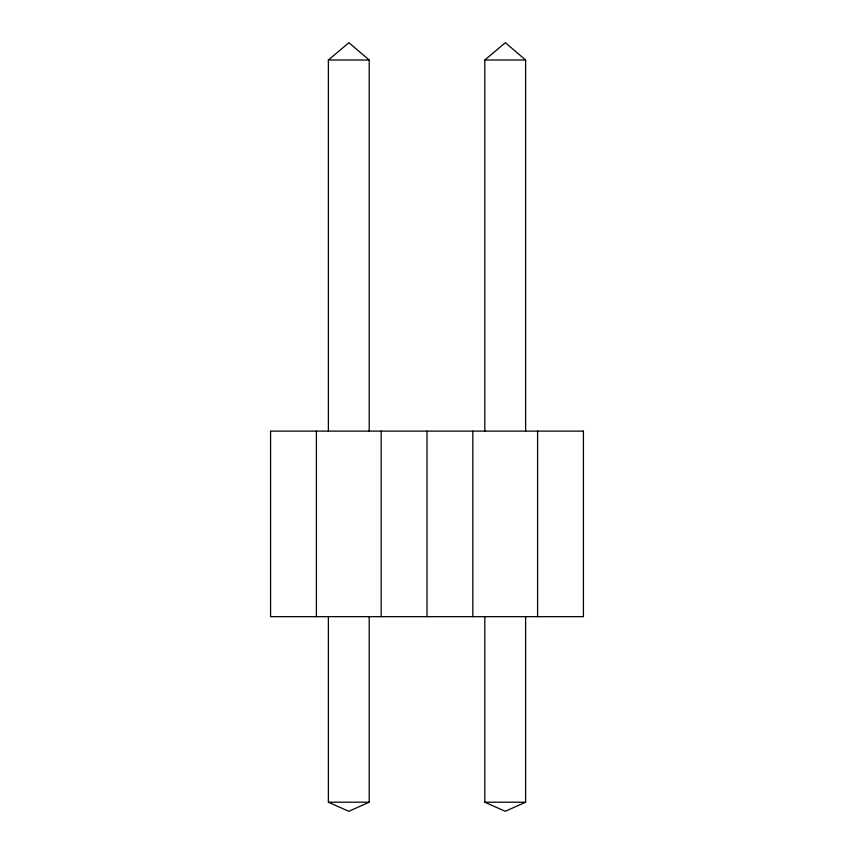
<?xml version="1.0" encoding="UTF-8"?>
<svg xmlns="http://www.w3.org/2000/svg" width="854" height="854" viewBox="0 0 854 854"><rect width="100%" height="100%" fill="white"/><g stroke="black" fill="none" stroke-linecap="round" stroke-linejoin="round"><path stroke-width="1.28" d="M328.374 431.11L328.374 60.015L348.923 42.7L369.195 60.015L369.195 431.11M484.805 431.11L484.805 60.015L505.344 42.7L525.626 60.015L525.626 431.11M369.195 616.663L369.195 802.205L348.816 811.3L328.374 802.205L328.374 616.663M525.626 616.663L525.626 802.205L505.237 811.3L484.805 802.205L484.805 616.663M328.374 60.015L369.195 60.015M484.805 60.015L525.626 60.015M328.374 802.205L369.195 802.205M484.805 802.205L525.626 802.205M537.604 431.11L537.604 616.663M472.817 431.11L472.817 616.663M427 431.11L427 616.663M381.183 431.11L381.183 616.663M316.396 431.11L316.396 616.663M583.421 431.11L270.579 431.11L270.579 616.663L583.421 616.663L583.421 431.11"/></g></svg>
